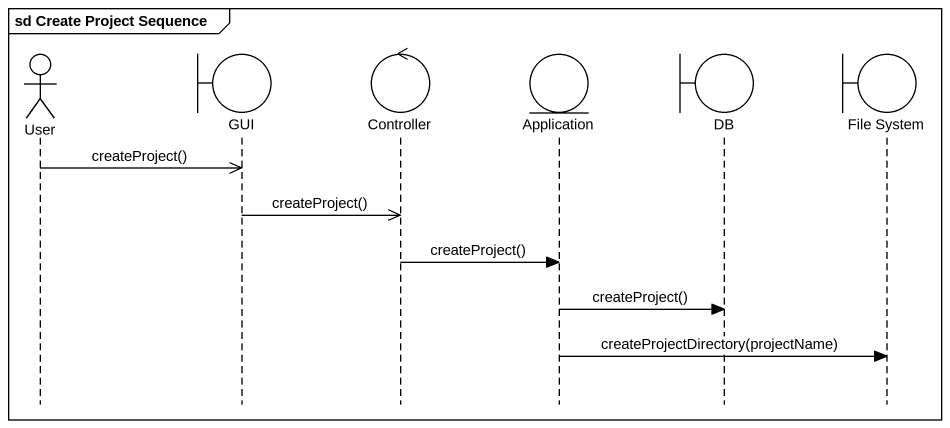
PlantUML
@startuml
mainframe sd Create Project Sequence
hide footbox
actor User
boundary GUI
control Controller
entity Application
boundary DB
boundary "File System" as File_System

User ->> GUI : createProject()
GUI ->> Controller : createProject()
Controller -> Application : createProject()
Application -> DB : createProject()
Application -> File_System : createProjectDirectory(projectName)
@enduml
